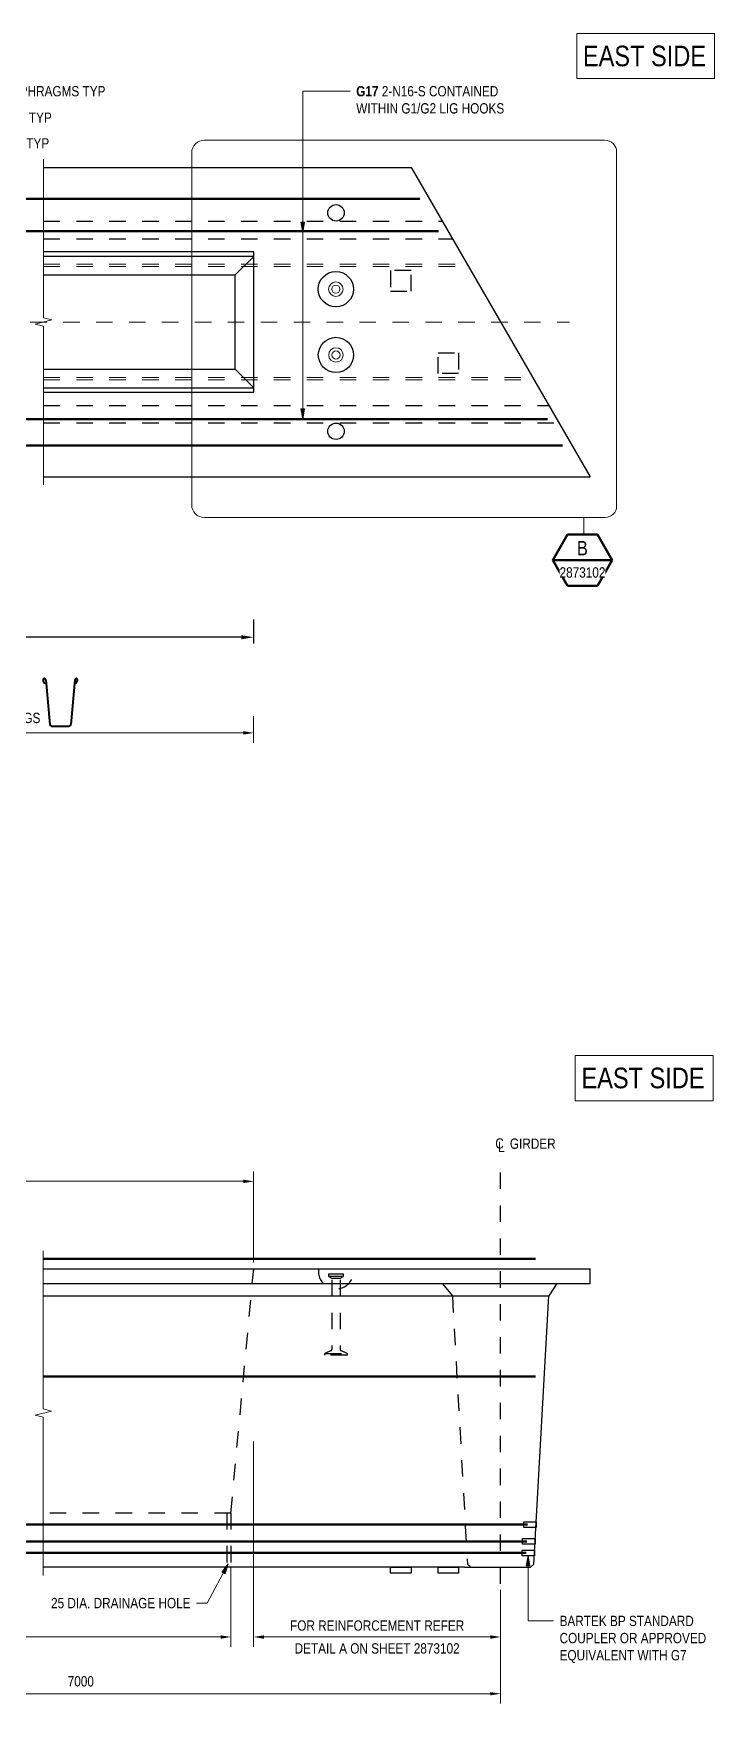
# Model space of a CAD drawing. Header units: metres. Extents: x 18.2 to 38, y 2.7 to 57.4.
# Drawn here: x 33.07 to 37.21, y 47.27 to 57.42 of the extents above; entities that cross this region are included whole.
import ezdxf

# ---------------------------------------------------------------- set-up
doc = ezdxf.new("R2010")
doc.units = ezdxf.units.M
doc.linetypes.add('JacobsCenter', pattern=[0.015, 0.009, -0.0015, 0.003, -0.0015])
doc.linetypes.add('JacobsDash', pattern=[0.0045, 0.003, -0.0015])
doc.layers.get('Defpoints').update_dxf_attribs({"color": 41})
for name, color, linetype, lineweight in [('A-ANNO-DIMS', 7, 'Continuous', 9), ('A-ANNO-NOTE', 7, 'Continuous', 9), ('A-DETL', 7, 'Continuous', 13), ('A-DETL-GENF', 7, 'Continuous', 9), ('G-ANNO-TEXT', 7, 'Continuous', 9)]:
    doc.layers.add(name, color=color, linetype=linetype, lineweight=lineweight)
doc.styles.add('Arial Narrow', font='ARIALN.TTF', dxfattribs={"height": 0.125})
doc.styles.add('Arial Narrow_1', font='ARIALN.TTF', dxfattribs={"height": 0.0625})
doc.styles.add('Arial Narrow_2', font='ARIALN.TTF', dxfattribs={"height": 0.0025})
doc.styles.add('Arial Narrow_3', font='ARIALN.TTF', dxfattribs={"height": 0.0875})
doc.styles.add('Arial Narrow_B', font='ARIALNB.TTF', dxfattribs={"height": 0.0625})
doc.dimstyles.new('____ddd____', dxfattribs={"dimscale": 0.3048, "dimtxt": 0.063964, "dimasz": 0.246063, "dimexe": 0.123031, "dimexo": 0.082021, "dimgap": 0.04101, "dimtad": 1, "dimdec": 0, "dimlfac": 1000, "dimzin": 0, "dimdsep": 46, "dimtxsty": 'Arial Narrow_1', "dimsah": 1, "dimcen": 0.09, "dimaunit": 1, "dimadec": 4, "dimazin": 0, "dimtfac": 1, "dimtdec": 4, "dimtix": 1, "dimtmove": 2, "dimatfit": 3, "dimfxl": 1, "dimtvp": 1, "dimtolj": 1, "dimtzin": 0, "dimarcsym": 2})
doc.dimstyles.new('Dimension_Standard_O__mm_', dxfattribs={"dimscale": 0.3048, "dimtxt": 0.063964, "dimasz": 0.205052, "dimexe": 0.19685, "dimexo": 0.123031, "dimgap": 0.123031, "dimtad": 1, "dimdec": 0, "dimlfac": 1000, "dimzin": 0, "dimdsep": 46, "dimtxsty": 'Arial Narrow_1', "dimsah": 1, "dimcen": 0.09, "dimaunit": 1, "dimadec": 4, "dimazin": 0, "dimtfac": 1, "dimtdec": 4, "dimtix": 1, "dimtmove": 0, "dimatfit": 3, "dimfxl": 1, "dimtvp": 1, "dimtfill": 1, "dimtolj": 1, "dimtzin": 0, "dimlwd": 18, "dimlwe": 18, "dimarcsym": 2})
doc.dimstyles.new('Dimension_Standard_O__mm__1', dxfattribs={"dimscale": 0.3048, "dimtxt": 0.063964, "dimasz": 0.205052, "dimexe": 0.19685, "dimexo": 0.123031, "dimgap": 0.123031, "dimtad": 1, "dimdec": 0, "dimlfac": 1000, "dimzin": 0, "dimdsep": 46, "dimtxsty": 'Arial Narrow_1', "dimsah": 1, "dimcen": 0.09, "dimaunit": 1, "dimadec": 4, "dimazin": 0, "dimtfac": 1, "dimtdec": 4, "dimtix": 1, "dimtmove": 2, "dimatfit": 3, "dimfxl": 1, "dimtvp": 1, "dimtfill": 1, "dimtolj": 1, "dimtzin": 0, "dimlwd": 18, "dimlwe": 18, "dimarcsym": 2})
doc.dimstyles.new('Dimension_Standard_O__mm__2', dxfattribs={"dimscale": 0.3048, "dimtxt": 0.063964, "dimasz": 0.205052, "dimexe": 0.19685, "dimexo": 0.123031, "dimgap": 0.123031, "dimtad": 1, "dimdec": 0, "dimlfac": 1000, "dimzin": 0, "dimdsep": 46, "dimtxsty": 'Arial Narrow_B', "dimsah": 1, "dimcen": 0.09, "dimaunit": 1, "dimadec": 4, "dimazin": 0, "dimtfac": 1, "dimtdec": 4, "dimtix": 1, "dimtmove": 0, "dimatfit": 3, "dimfxl": 1, "dimtvp": 1, "dimtfill": 1, "dimtolj": 1, "dimtzin": 0, "dimlwd": 18, "dimlwe": 18, "dimarcsym": 2})

# ---------------------------------------------------------------- blocks, each defined once
blk = doc.blocks.new('CS_DET_BreakLine_ViewScale - Std Break-6472122-DRG-2873101 - 1815 DEEP SUPER-T GIRDER')
at = {"layer": 'A-DETL-GENF'}
for p, q in [((0.912, 0), (-0.05, 0)), ((0.925, 0.05), (0.912, 0)), ((0.95, -0.05), (0.925, 0.05)), ((0.962, 0), (0.95, -0.05)), ((1.925, 0), (0.962, 0))]:
    blk.add_line(p, q, dxfattribs=at)
blk = doc.blocks.new('CS_DET_BreakLine_ViewScale - Std Break-6152705-DRG-2873101 - 1815 DEEP SUPER-T GIRDER')
at = {"layer": 'A-DETL-GENF'}
for p, q in [((0.915, 0), (-0.05, 0)), ((0.927, 0.05), (0.915, 0)), ((0.952, -0.05), (0.927, 0.05)), ((0.965, 0), (0.952, -0.05)), ((1.93, 0), (0.965, 0))]:
    blk.add_line(p, q, dxfattribs=at)
blk = doc.blocks.new('CS_Annot_Centreline Symbol4 - CS_Annot_Centreline Symbol-6057300-DRG-2873101 - 1815 DEEP SUPER-T GIRDER')
at = {"layer": 'A-ANNO-NOTE', "char_height": 0.0025, "attachment_point": 1, "style": 'Arial Narrow_2'}
for s, insert, width in [('C  ', (-0.00109, 0.00476), 0.0044093), ('L', (-0.00041, 0.00392), 0.0019241)]:
    blk.add_mtext(s, dxfattribs=dict(at, insert=insert, width=width))
blk = doc.blocks.new('DIMBLOCK3-DRG-2873101 - 1815 DEEP SUPER-T GIRDER')
at = {"layer": 'A-ANNO-DIMS', "color": 0, "lineweight": 18, "transparency": 16777216}
for p, q in [((35.912, 47.96), (35.912, 47.269)), ((30.812, 47.6), (30.812, 47.269)), ((30.875, 47.329), (35.85, 47.329))]:
    blk.add_line(p, q, dxfattribs=at)
at = {"layer": 'A-ANNO-DIMS', "color": 0, "transparency": 16777216}
for points in [[(30.875, 47.339), (30.875, 47.319), (30.812, 47.329)], [(35.85, 47.339), (35.85, 47.319), (35.912, 47.329)]]:
    blk.add_solid(points, dxfattribs=at)
at = {"layer": 'Defpoints', "color": 0, "transparency": 16777216}
for p in [(35.912, 47.997), (30.812, 47.637), (35.912, 47.329)]:
    blk.add_point(p, dxfattribs=at)
at = {"layer": 'A-ANNO-DIMS', "color": 0, "lineweight": 18, "transparency": 16777216, "insert": (33.362, 47.404), "char_height": 0.0625, "width": 0.19007, "attachment_point": 5, "style": 'Arial Narrow_1', "bg_fill": 3, "box_fill_scale": 1.1, "bg_fill_color": 256, "bg_fill_true_color": 13158600, "bg_fill_transparency": 0}
blk.add_mtext('\\A1;7000\u200e', dxfattribs=at)
blk = doc.blocks.new('DIMBLOCK4-DRG-2873101 - 1815 DEEP SUPER-T GIRDER')
at = {"layer": 'A-ANNO-DIMS', "color": 0, "lineweight": 18, "transparency": 16777216}
for p, q in [((34.412, 48.862), (34.412, 47.614)), ((35.912, 47.96), (35.912, 47.614)), ((34.475, 47.674), (35.85, 47.674))]:
    blk.add_line(p, q, dxfattribs=at)
at = {"layer": 'A-ANNO-DIMS', "color": 0, "transparency": 16777216}
for points in [[(34.475, 47.684), (34.475, 47.663), (34.412, 47.674)], [(35.85, 47.684), (35.85, 47.663), (35.912, 47.674)]]:
    blk.add_solid(points, dxfattribs=at)
at = {"layer": 'Defpoints', "color": 0, "transparency": 16777216}
for p in [(34.412, 48.9), (35.912, 47.997), (35.912, 47.674)]:
    blk.add_point(p, dxfattribs=at)
at = {"layer": 'A-ANNO-DIMS', "color": 0, "lineweight": 18, "transparency": 16777216, "char_height": 0.0625, "width": 1.27198, "attachment_point": 5, "style": 'Arial Narrow_1', "bg_fill": 3, "box_fill_scale": 1.1, "bg_fill_color": 256, "bg_fill_true_color": 13158600, "bg_fill_transparency": 0}
for s, insert in [('\\A1;FOR REINFORCEMENT REFER', (35.162, 47.743)), ('\\A1;DETAIL A ON SHEET 2873102', (35.162, 47.604))]:
    blk.add_mtext(s, dxfattribs=dict(at, insert=insert))
blk = doc.blocks.new('DIMBLOCK5-DRG-2873101 - 1815 DEEP SUPER-T GIRDER')
at = {"layer": 'A-ANNO-DIMS', "color": 0, "lineweight": 18, "transparency": 16777216}
for p, q in [((20.731, 49.95), (20.731, 50.504)), ((34.412, 49.95), (34.412, 50.504)), ((20.794, 50.444), (34.35, 50.444))]:
    blk.add_line(p, q, dxfattribs=at)
at = {"layer": 'A-ANNO-DIMS', "color": 0, "transparency": 16777216}
for points in [[(20.794, 50.454), (20.794, 50.433), (20.731, 50.444)], [(34.35, 50.454), (34.35, 50.433), (34.412, 50.444)]]:
    blk.add_solid(points, dxfattribs=at)
at = {"layer": 'Defpoints', "color": 0, "transparency": 16777216}
for p in [(34.412, 50.444), (20.731, 49.912), (34.412, 49.912)]:
    blk.add_point(p, dxfattribs=at)
at = {"layer": 'A-ANNO-DIMS', "color": 0, "lineweight": 18, "transparency": 16777216, "insert": (27.572, 50.518), "char_height": 0.0625, "attachment_point": 5, "style": 'Arial Narrow_1', "bg_fill": 3, "box_fill_scale": 1.1, "bg_fill_color": 256, "bg_fill_true_color": 13158600, "bg_fill_transparency": 0}
blk.add_mtext('\\A1;\u200e', dxfattribs=at)
blk = doc.blocks.new('DIMBLOCK9-DRG-2873101 - 1815 DEEP SUPER-T GIRDER')
at = {"layer": 'A-ANNO-DIMS', "color": 0, "lineweight": -2, "transparency": 16777216}
for p, q in [((20.731, 53.86), (20.731, 53.714)), ((34.412, 53.86), (34.412, 53.714)), ((20.806, 53.752), (27.437, 53.752)), ((34.337, 53.752), (28.308, 53.752))]:
    blk.add_line(p, q, dxfattribs=at)
at = {"layer": 'A-ANNO-DIMS', "color": 0, "transparency": 16777216}
for points in [[(20.806, 53.764), (20.806, 53.739), (20.731, 53.752)], [(34.337, 53.764), (34.337, 53.739), (34.412, 53.752)]]:
    blk.add_solid(points, dxfattribs=at)
at = {"layer": 'Defpoints', "color": 0, "transparency": 16777216}
for p in [(20.731, 53.885), (34.412, 53.885), (20.731, 53.752)]:
    blk.add_point(p, dxfattribs=at)
at = {"layer": 'A-ANNO-DIMS', "color": 0, "transparency": 16777216, "insert": (27.36, 53.769), "char_height": 0.0625, "width": 1.02465, "attachment_point": 1, "line_spacing_factor": 0.974696, "style": 'Arial Narrow_1'}
blk.add_mtext('\\A1;\u200e\\PTO MATCH LIG SPACING', dxfattribs=at)
blk = doc.blocks.new('DIMBLOCK12-DRG-2873101 - 1815 DEEP SUPER-T GIRDER')
at = {"layer": 'A-ANNO-DIMS', "color": 0, "lineweight": 18, "transparency": 16777216}
for p, q in [((30.812, 53.334), (30.812, 53.11)), ((34.412, 53.272), (34.412, 53.11)), ((30.875, 53.17), (34.35, 53.17))]:
    blk.add_line(p, q, dxfattribs=at)
at = {"layer": 'A-ANNO-DIMS', "color": 0, "transparency": 16777216}
for points in [[(30.875, 53.181), (30.875, 53.16), (30.812, 53.17)], [(34.35, 53.181), (34.35, 53.16), (34.412, 53.17)]]:
    blk.add_solid(points, dxfattribs=at)
at = {"layer": 'Defpoints', "color": 0, "transparency": 16777216}
for p in [(30.812, 53.371), (34.412, 53.31), (34.412, 53.17)]:
    blk.add_point(p, dxfattribs=at)
at = {"layer": 'A-ANNO-DIMS', "color": 0, "lineweight": 18, "transparency": 16777216, "insert": (32.612, 53.245), "char_height": 0.0625, "attachment_point": 5, "style": 'Arial Narrow_1', "bg_fill": 3, "box_fill_scale": 1.1, "bg_fill_color": 256, "bg_fill_true_color": 13158600, "bg_fill_transparency": 0}
blk.add_mtext('\\A1;\u200e', dxfattribs=at)
blk = doc.blocks.new('DIMBLOCK16-DRG-2873101 - 1815 DEEP SUPER-T GIRDER')
at = {"layer": 'A-ANNO-DIMS', "color": 0, "lineweight": 18, "transparency": 16777216}
for p, q in [((30.812, 48.047), (30.812, 47.614)), ((34.273, 48.095), (34.273, 47.614)), ((30.875, 47.674), (34.211, 47.674))]:
    blk.add_line(p, q, dxfattribs=at)
at = {"layer": 'A-ANNO-DIMS', "color": 0, "transparency": 16777216}
for points in [[(30.875, 47.684), (30.875, 47.663), (30.812, 47.674)], [(34.211, 47.684), (34.211, 47.663), (34.273, 47.674)]]:
    blk.add_solid(points, dxfattribs=at)
at = {"layer": 'Defpoints', "color": 0, "transparency": 16777216}
for p in [(34.273, 48.133), (30.812, 48.085), (34.273, 47.674)]:
    blk.add_point(p, dxfattribs=at)
at = {"layer": 'A-ANNO-DIMS', "color": 0, "lineweight": 18, "transparency": 16777216, "insert": (32.543, 47.748), "char_height": 0.0625, "attachment_point": 5, "style": 'Arial Narrow_B', "bg_fill": 3, "box_fill_scale": 1.1, "bg_fill_color": 256, "bg_fill_true_color": 13158600, "bg_fill_transparency": 0}
blk.add_mtext('\\A1;\u200e', dxfattribs=at)
blk = doc.blocks.new('SYM_SectionTitle_Bubble_Hex_Detail - SectionTitle_Bubble_Hex_Detail-6567754-DRG-2873101 - 1815 DEEP SUPER-T GIRDER')
at = {"layer": 'A-ANNO-NOTE', "lineweight": 50}
for p, q in [((0.00361, 0.00625), (0, 0)), ((0.01083, 0.00625), (0.00361, 0.00625)), ((0.01443, 0), (0.01083, 0.00625)), ((0, 0), (0.01443, 0)), ((0, 0), (0.00361, -0.00625)), ((0.01083, -0.00625), (0.01443, 0)), ((0.00361, -0.00625), (0.01083, -0.00625))]:
    blk.add_line(p, q, dxfattribs=at)

msp = doc.modelspace()

# ---------------------------------------------------------------- hatches: boundary and pattern name
at = {"layer": 'G-ANNO-TEXT'}
for points in [[(34.7102, 56.2121), (34.7212, 56.2746), (34.6992, 56.2746)], [(34.7102, 55.0779), (34.7212, 55.1404), (34.6992, 55.1404)], [(36.0792, 48.169), (36.0681, 48.1065), (36.0902, 48.1065)], [(34.2582, 48.1185), (34.2188, 48.0687), (34.2382, 48.0582)]]:
    msp.add_hatch(color=256, dxfattribs=at).paths.add_polyline_path(points)

# ---------------------------------------------------------------- linework, layer by layer
at = {"layer": 'A-DETL', "lineweight": 18}
for p, q in [((34.1131, 56.774), (36.5442, 56.774)), ((34.0359, 54.5562), (34.0359, 56.6968)), ((36.6171, 56.7011), (36.6171, 54.5494)), ((35.9123, 55.6678), (35.9123, 55.6661)), ((36.5471, 54.4794), (34.1127, 54.4794)), ((36.4171, 54.4794), (36.4171, 54.3794))]:
    msp.add_line(p, q, dxfattribs=at)
at = {"layer": 'A-DETL', "lineweight": 25}
for p, q in [((33.1353, 56.6078), (35.3684, 56.6078)), ((35.3684, 56.6078), (35.3973, 56.5578)), ((35.3684, 56.6078), (35.3973, 56.5578)), ((35.3973, 56.5578), (36.4563, 54.7278)), ((34.4123, 56.0948), (33.1353, 56.0948)), ((34.4123, 56.0671), (33.1353, 56.0671)), ((34.3003, 55.9549), (34.4123, 56.0671)), ((34.4123, 55.2411), (34.4123, 56.0948)), ((33.1353, 55.9549), (34.3003, 55.9549)), ((34.3003, 55.3804), (34.3003, 55.9549)), ((33.1353, 55.3804), (34.3003, 55.3804)), ((34.4123, 55.2685), (34.3003, 55.3804)), ((33.1353, 55.2685), (34.4123, 55.2685)), ((33.1353, 55.2411), (34.4123, 55.2411)), ((33.1353, 54.7278), (36.4563, 54.7278)), ((33.1342, 49.9124), (36.4563, 49.9124)), ((36.4563, 49.8224), (36.4563, 49.9124)), ((33.1342, 49.8224), (36.4563, 49.8224)), ((35.5572, 49.8224), (35.6191, 49.7473)), ((36.2537, 49.8224), (36.2053, 49.7473)), ((33.1342, 49.7473), (36.2053, 49.7473)), ((36.1139, 48.1164), (36.2053, 49.7473)), ((36.0524, 48.3749), (36.1274, 48.3749)), ((36.0524, 48.3399), (36.0524, 48.3749)), ((36.1274, 48.3399), (36.0524, 48.3399)), ((36.1274, 48.3749), (36.1274, 48.3399)), ((36.0461, 48.2724), (36.1211, 48.2724)), ((36.0461, 48.2374), (36.0461, 48.2724)), ((36.1211, 48.2374), (36.0461, 48.2374)), ((36.1211, 48.2724), (36.1211, 48.2374)), ((36.0427, 48.2024), (36.1177, 48.2024)), ((36.0427, 48.1674), (36.0427, 48.2024)), ((36.1177, 48.1674), (36.0427, 48.1674)), ((36.1177, 48.2024), (36.1177, 48.1674)), ((35.6958, 48.0974), (33.1342, 48.0974)), ((35.2429, 48.0974), (35.3679, 48.0974)), ((35.2429, 48.0624), (35.2429, 48.0974)), ((35.3679, 48.0624), (35.2429, 48.0624)), ((35.3679, 48.0974), (35.3679, 48.0624)), ((35.5322, 48.0974), (35.6572, 48.0974)), ((35.5322, 48.0624), (35.5322, 48.0974)), ((35.6572, 48.0624), (35.5322, 48.0624)), ((35.6572, 48.0974), (35.6572, 48.0624)), ((35.6958, 48.0974), (36.0938, 48.0974)), ((36.0938, 48.0974), (36.1139, 48.1164))]:
    msp.add_line(p, q, dxfattribs=at)
at = {"layer": 'A-DETL', "lineweight": 50}
for p, q in [((30.3158, 56.4178), (35.4205, 56.4178)), ((32.3628, 56.2204), (35.535, 56.2204)), ((30.3158, 55.0778), (36.1962, 55.0778)), ((29.5158, 54.9178), (36.2888, 54.9178)), ((36.1244, 49.9724), (33.1342, 49.9724)), ((36.1244, 49.2574), (33.1342, 49.2574)), ((36.0753, 48.3574), (30.1808, 48.3574)), ((36.071, 48.2549), (29.8558, 48.2549)), ((36.0676, 48.1849), (29.5308, 48.1849))]:
    msp.add_line(p, q, dxfattribs=at)
at = {"layer": 'A-DETL', "linetype": 'JacobsDash', "lineweight": 25}
for p, q in [((33.1353, 56.2813), (35.5573, 56.2813)), ((33.1353, 56.1742), (35.6193, 56.1742)), ((35.2429, 55.9803), (35.2429, 55.8553)), ((35.3679, 55.9803), (35.2429, 55.9803)), ((35.3679, 55.8553), (35.3679, 55.9803)), ((35.2429, 55.8553), (35.3679, 55.8553)), ((35.5322, 55.4803), (35.6572, 55.4803)), ((35.5322, 55.3553), (35.5322, 55.4803)), ((35.6572, 55.4803), (35.6572, 55.3553)), ((35.6572, 55.3553), (35.5322, 55.3553)), ((33.1353, 55.1614), (36.2053, 55.1614)), ((33.1353, 55.0543), (36.2537, 55.0543)), ((34.2733, 48.4272), (34.4123, 49.9124)), ((34.8683, 49.8653), (34.8683, 49.882)), ((34.8683, 49.882), (34.9563, 49.882)), ((34.9563, 49.8653), (34.8683, 49.8653)), ((34.8683, 49.8653), (34.8873, 49.855)), ((34.8873, 49.855), (34.9373, 49.855)), ((34.9373, 49.855), (34.9563, 49.8653)), ((34.9563, 49.882), (34.9563, 49.8653)), ((34.8873, 49.845), (34.8872, 49.4225)), ((34.9373, 49.845), (34.9373, 49.4234)), ((35.5572, 49.8224), (35.6191, 49.7473)), ((35.6191, 49.7473), (35.7108, 48.1164)), ((34.8824, 49.4145), (34.8447, 49.3978)), ((34.8447, 49.3978), (34.9797, 49.3978)), ((34.8447, 49.387), (34.8447, 49.3978)), ((34.9797, 49.387), (34.8447, 49.387)), ((34.9797, 49.3977), (34.9421, 49.4145)), ((34.9797, 49.3978), (34.9797, 49.387)), ((34.2733, 48.4272), (33.1342, 48.4272)), ((34.2483, 48.4272), (34.2483, 48.0974)), ((34.2733, 48.4272), (34.2733, 48.0974)), ((35.7309, 48.0974), (35.7108, 48.1164))]:
    msp.add_line(p, q, dxfattribs=at)
at = {"layer": 'A-DETL', "color": 8, "linetype": 'JacobsDash', "lineweight": 18, "true_color": 0x808080}
for p, q in [((33.1353, 56.0193), (35.7089, 56.0193)), ((33.1353, 56.0051), (35.7171, 56.0051)), ((33.1353, 55.3308), (36.1073, 55.3308)), ((33.1353, 55.3166), (36.1155, 55.3166))]:
    msp.add_line(p, q, dxfattribs=at)
at = {"layer": 'A-DETL', "linetype": 'JacobsCenter'}
msp.add_line((18.8552, 55.6679), (36.3315, 55.6679), dxfattribs=at)
at = {"layer": 'A-DETL', "lineweight": 40}
for p, q in [((33.1429, 53.4689), (33.1334, 53.4882)), ((33.1486, 53.4931), (33.1743, 53.2212)), ((33.3266, 53.4931), (33.3008, 53.2212)), ((33.3322, 53.4689), (33.3417, 53.4882)), ((33.1844, 53.212), (33.2917, 53.212))]:
    msp.add_line(p, q, dxfattribs=at)
at = {"layer": 'A-DETL', "linetype": 'JacobsCenter', "lineweight": 25}
msp.add_line((35.9123, 47.9974), (35.9123, 50.5974), dxfattribs=at)
at = {"layer": 'A-DETL', "lineweight": 25}
for centre, radius in [((34.9123, 56.3318), 0.05), ((34.9114, 55.8678), 0.1071), ((34.912, 55.4678), 0.1071), ((34.9123, 55.0038), 0.05)]:
    msp.add_circle(centre, radius, dxfattribs=at)
at = {"layer": 'A-DETL', "lineweight": 18}
for centre, radius in [((34.9114, 55.8678), 0.044), ((34.9114, 55.8678), 0.025), ((34.912, 55.4678), 0.044), ((34.912, 55.4678), 0.025)]:
    msp.add_circle(centre, radius, dxfattribs=at)
for centre, radius, start, end in [((34.1131, 56.6968), 0.0772, 90, 180), ((36.5442, 56.7011), 0.0728, 0, 90), ((34.1127, 54.5562), 0.0768, 180, 270), ((36.5471, 54.5494), 0.07, 270, 0)]:
    msp.add_arc(centre, radius, start, end, dxfattribs=at)
at = {"layer": 'A-DETL', "lineweight": 40}
for centre, radius, start, end in [((33.1405, 53.4922), 0.00811, 4.29831, 209.15643), ((33.3346, 53.4922), 0.00811, 330.84357, 175.70169), ((33.1844, 53.2221), 0.0101, 185.41188, 270), ((33.2908, 53.2221), 0.0101, 270, 354.58812)]:
    msp.add_arc(centre, radius, start, end, dxfattribs=at)
at = {"layer": 'A-DETL', "linetype": 'JacobsDash', "lineweight": 25}
for centre, major_axis, ratio, start_param, end_param in [((34.9123, 49.8974), (-0.1072, 0), 0.9998786, 6.1428795, 9.5653896), ((34.8783, 49.4225), (-0.00631, 0.00631), 0.9999585, 2.8310654, 3.926881), ((34.9462, 49.4224), (-0.00631, 0.00631), 0.9999586, 0.6804667, 1.8815999)]:
    msp.add_ellipse(centre, major_axis=major_axis, ratio=ratio, start_param=start_param, end_param=end_param, dxfattribs=at)
at = {"layer": 'G-ANNO-TEXT'}
for p, q in [((34.7102, 57.0712), (34.9975, 57.0712)), ((34.7102, 56.2121), (34.7102, 57.0712)), ((34.7102, 57.0712), (34.9975, 57.0712)), ((34.7102, 55.0779), (34.7102, 57.0712)), ((34.7212, 56.2746), (34.6992, 56.2746)), ((34.6992, 56.2746), (34.7102, 56.2121)), ((34.7102, 56.2121), (34.7212, 56.2746)), ((34.7212, 55.1404), (34.6992, 55.1404)), ((34.6992, 55.1404), (34.7102, 55.0779)), ((34.7102, 55.0779), (34.7212, 55.1404)), ((36.0792, 48.169), (36.0681, 48.1065)), ((36.0902, 48.1065), (36.0792, 48.169)), ((36.0792, 48.169), (36.0792, 47.7715)), ((36.0681, 48.1065), (36.0902, 48.1065)), ((36.0792, 47.7715), (36.2328, 47.7715))]:
    msp.add_line(p, q, dxfattribs=at)
at = {"layer": 'G-ANNO-TEXT', "lineweight": 18, "flags": 128}
for points in [[(36.3747, 57.4226), (37.2119, 57.4226), (37.2119, 57.1476), (36.3747, 57.1476)], [(36.3659, 51.2093), (37.2031, 51.2093), (37.2031, 50.9343), (36.3659, 50.9343)]]:
    msp.add_lwpolyline(points, close=True, dxfattribs=at)

# ---------------------------------------------------------------- block references
at = {"layer": 'A-ANNO-NOTE', "xscale": 25, "yscale": 25, "zscale": 25}
for name, p in [('SYM_SectionTitle_Bubble_Hex_Detail - SectionTitle_Bubble_Hex_Detail-6567754-DRG-2873101 - 1815 DEEP SUPER-T GIRDER', (36.2292, 54.221)), ('CS_Annot_Centreline Symbol4 - CS_Annot_Centreline Symbol-6057300-DRG-2873101 - 1815 DEEP SUPER-T GIRDER', (35.9072, 50.5865))]:
    msp.add_blockref(name, p, dxfattribs=at)
at = {"layer": 'A-DETL-GENF', "rotation": 270.0000000000002}
for name, p in [('CS_DET_BreakLine_ViewScale - Std Break-6152705-DRG-2873101 - 1815 DEEP SUPER-T GIRDER', (33.1353, 56.6078)), ('CS_DET_BreakLine_ViewScale - Std Break-6472122-DRG-2873101 - 1815 DEEP SUPER-T GIRDER', (33.1342, 49.9724))]:
    msp.add_blockref(name, p, dxfattribs=at)

# ---------------------------------------------------------------- texts
at = {"layer": 'G-ANNO-TEXT', "char_height": 0.0625, "attachment_point": 1, "style": 'Arial Narrow_1', "bg_fill": 3, "box_fill_scale": 1, "bg_fill_color": 256, "bg_fill_transparency": 0}
for s, insert in [(' N12-S-T-CENTRALLY OF INTERNAL DIAPHRAGMS TYP', (31.6226, 57.1024)), (' 4-N16-AB-EF OF INTERNAL DIAPHRAGMS TYP', (31.5829, 56.9417)), (' 8-N16-LL-EF OF INTERNAL DIAPHRAGMS TYP', (31.5829, 56.7856))]:
    msp.add_mtext(s, dxfattribs=dict(at, insert=insert))

# ---------------------------------------------------------------- dimensions: what is measured, and where the dimension line sits
at = {"layer": 'A-ANNO-DIMS'}
dim = msp.add_linear_dim(base=(20.7315, 53.7519), p1=(34.4123, 53.8847), p2=(20.7315, 53.8847), angle=0, text='\u200e\\XTO MATCH LIG SPACING', dimstyle='____ddd____', override={"dimpost": '<>', "dimfxl": 13.680846}, dxfattribs=at)
dim.commit()
dim.dimension.update_dxf_attribs({"geometry": 'DIMBLOCK9-DRG-2873101 - 1815 DEEP SUPER-T GIRDER', "text_midpoint": (27.8726, 53.677), "dimtype": 160})

# ---------------------------------------------------------------- next in the draw order: texts
at = {"layer": 'A-ANNO-NOTE', "insert": (36.3751, 54.3371), "char_height": 0.0875, "attachment_point": 1, "style": 'Arial Narrow_3', "bg_fill": 3, "box_fill_scale": 1, "bg_fill_color": 256, "bg_fill_transparency": 0}
msp.add_mtext('B', dxfattribs=at)
at = {"layer": 'A-ANNO-NOTE', "char_height": 0.0625, "attachment_point": 1, "style": 'Arial Narrow_1', "bg_fill": 3, "box_fill_scale": 1, "bg_fill_color": 256, "bg_fill_true_color": 13158600, "bg_fill_transparency": 0}
for s, insert in [('2873102', (36.2701, 54.1769)), ('GIRDER', (35.9684, 50.7041))]:
    msp.add_mtext(s, dxfattribs=dict(at, insert=insert))
at = {"layer": 'G-ANNO-TEXT', "lineweight": 18, "char_height": 0.125, "attachment_point": 1, "style": 'Arial Narrow', "bg_fill": 3, "box_fill_scale": 1, "bg_fill_color": 256, "bg_fill_true_color": 13158600, "bg_fill_transparency": 0}
for insert in [(36.4122, 57.348), (36.4034, 51.1348)]:
    msp.add_mtext('EAST SIDE', dxfattribs=dict(at, insert=insert))
at = {"layer": 'G-ANNO-TEXT', "char_height": 0.0625, "attachment_point": 1, "bg_fill": 3, "box_fill_scale": 1, "bg_fill_color": 256, "bg_fill_transparency": 0}
for s, insert, style in [('G17', (35.035, 57.1024), 'Arial Narrow_B'), ('BARTEK BP STANDARD', (36.2703, 47.8028), 'Arial Narrow_1')]:
    msp.add_mtext(s, dxfattribs=dict(at, insert=insert, style=style))

# ---------------------------------------------------------------- next in the draw order: dimensions: what is measured, and where the dimension line sits
at = {"layer": 'A-ANNO-DIMS', "lineweight": 18}
for base, p1, p2, text, dimstyle, override, picture, middle in [((34.4123, 53.1705), (30.8123, 53.3713), (34.4123, 53.3098), '\u200e', 'Dimension_Standard_O__mm_', {"dimpost": '<>', "dimfxl": 3.600526}, 'DIMBLOCK12-DRG-2873101 - 1815 DEEP SUPER-T GIRDER', (32.6123, 53.2451)), ((34.4123, 50.4436), (20.7312, 49.9124), (34.4123, 49.9124), '\u200e', 'Dimension_Standard_O__mm__1', {"dimpost": '<>', "dimfxl": 13.681126}, 'DIMBLOCK5-DRG-2873101 - 1815 DEEP SUPER-T GIRDER', (27.5717, 50.5182)), ((35.9123, 47.3289), (30.8123, 47.6374), (35.9123, 47.9974), '7000\u200e', 'Dimension_Standard_O__mm_', {"dimpost": '<>', "dimfxl": 5.112691}, 'DIMBLOCK3-DRG-2873101 - 1815 DEEP SUPER-T GIRDER', (33.3623, 47.4037))]:
    dim = msp.add_linear_dim(base=base, p1=p1, p2=p2, text=text, dimstyle=dimstyle, override=override, dxfattribs=at)
    dim.commit()
    dim.dimension.update_dxf_attribs({"geometry": picture, "text_midpoint": middle})

# ---------------------------------------------------------------- next in the draw order: texts
at = {"layer": 'G-ANNO-TEXT', "char_height": 0.0625, "attachment_point": 1, "style": 'Arial Narrow_1', "bg_fill": 3, "box_fill_scale": 1, "bg_fill_color": 256, "bg_fill_transparency": 0}
for s, insert in [(' 2-N16-S CONTAINED', (35.1706, 57.1024)), (' N20-AZ-150-LIGS', (32.5197, 53.2924)), ('COUPLER OR APPROVED', (36.2703, 47.6986))]:
    msp.add_mtext(s, dxfattribs=dict(at, insert=insert))

# ---------------------------------------------------------------- next in the draw order: dimensions: what is measured, and where the dimension line sits
at = {"layer": 'A-ANNO-DIMS', "lineweight": 18}
for base, p1, p2, text, dimstyle, override, picture, middle in [((35.9123, 47.6735), (34.4123, 48.8997), (35.9123, 47.9974), 'FOR REINFORCEMENT REFER\\XDETAIL A ON SHEET 2873102', 'Dimension_Standard_O__mm_', {"dimpost": '<>', "dimfxl": 1.750497}, 'DIMBLOCK4-DRG-2873101 - 1815 DEEP SUPER-T GIRDER', (35.1623, 47.6735)), ((34.2733, 47.6735), (30.8123, 48.0849), (34.2733, 48.1329), '\u200e', 'Dimension_Standard_O__mm__2', {"dimpost": '<>', "dimfxl": 3.461294}, 'DIMBLOCK16-DRG-2873101 - 1815 DEEP SUPER-T GIRDER', (32.5428, 47.7481))]:
    dim = msp.add_linear_dim(base=base, p1=p1, p2=p2, text=text, dimstyle=dimstyle, override=override, dxfattribs=at)
    dim.commit()
    dim.dimension.update_dxf_attribs({"geometry": picture, "text_midpoint": middle})

# ---------------------------------------------------------------- next in the draw order: linework, layer by layer
at = {"layer": 'G-ANNO-TEXT'}
for p, q in [((34.2582, 48.1185), (34.1296, 47.8799)), ((34.2582, 48.1185), (34.2188, 48.0687)), ((34.2188, 48.0687), (34.2382, 48.0582)), ((34.2382, 48.0582), (34.2582, 48.1185)), ((34.067, 47.8799), (34.0654, 47.8799)), ((34.1296, 47.8799), (34.067, 47.8799))]:
    msp.add_line(p, q, dxfattribs=at)

# ---------------------------------------------------------------- next in the draw order: texts
at = {"layer": 'G-ANNO-TEXT', "char_height": 0.0625, "attachment_point": 1, "style": 'Arial Narrow_1', "bg_fill": 3, "box_fill_scale": 1, "bg_fill_color": 256, "bg_fill_transparency": 0}
for s, insert in [('WITHIN G1/G2 LIG HOOKS', (35.035, 56.9982)), ('EQUIVALENT WITH G7', (36.2703, 47.5944))]:
    msp.add_mtext(s, dxfattribs=dict(at, insert=insert))

# ---------------------------------------------------------------- next in the draw order: texts
at = {"layer": 'G-ANNO-TEXT', "insert": (33.1813, 47.9112), "char_height": 0.0625, "attachment_point": 1, "style": 'Arial Narrow_1', "bg_fill": 3, "box_fill_scale": 1, "bg_fill_color": 256, "bg_fill_transparency": 0}
msp.add_mtext('25 DIA. DRAINAGE HOLE', dxfattribs=at)

doc.saveas('drawing.dxf')
